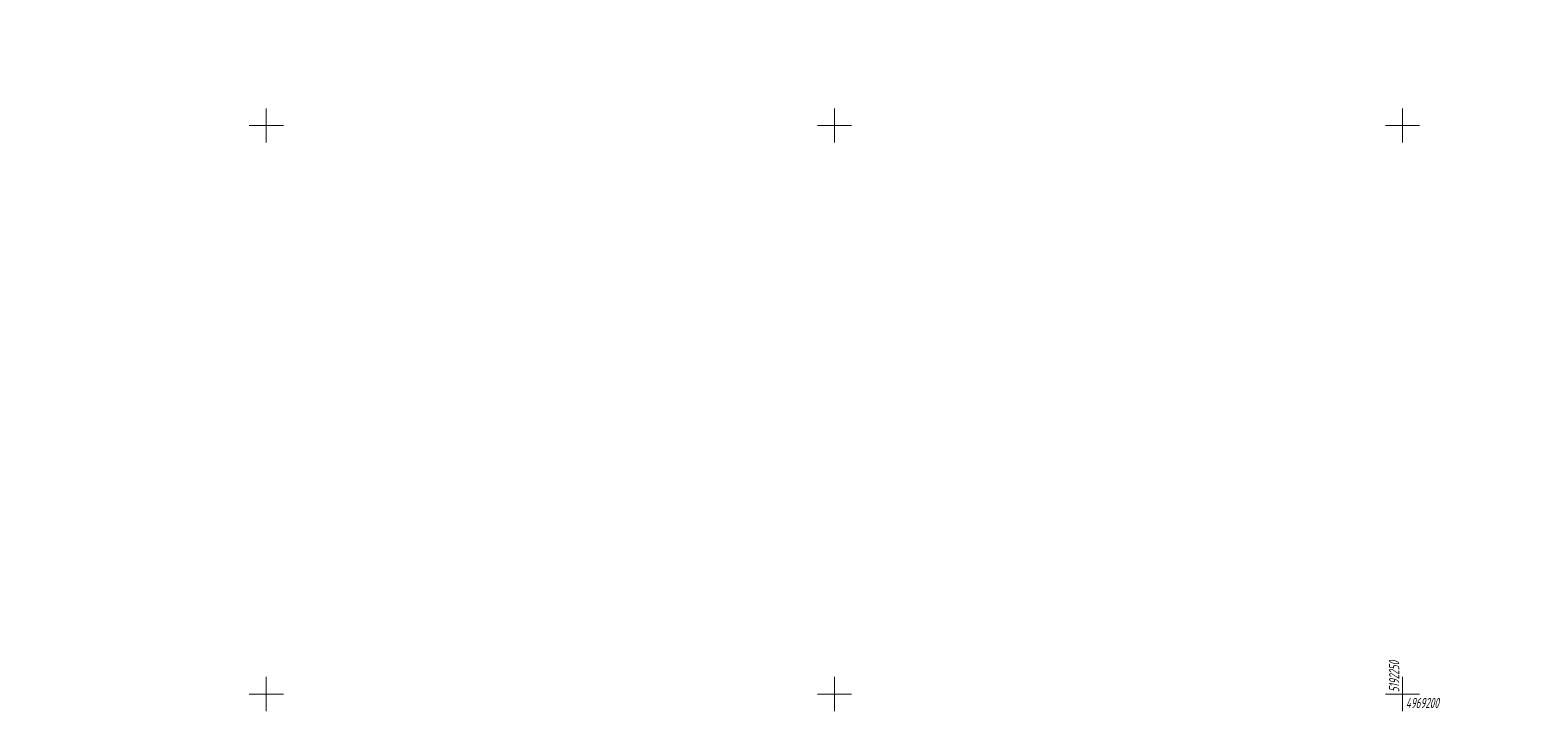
# Model space of a CAD drawing. Header units: metres. Extents: x -857 to 4713, y -766 to 4803.
# Drawn here: x 1570 to 1701.7, y 2429.9 to 2491 of the extents above; entities that cross this region are included whole.
import ezdxf

# ---------------------------------------------------------------- set-up
doc = ezdxf.new("R2010")
doc.units = ezdxf.units.M
doc.layers.add('Grid', color=7, linetype='Continuous', lineweight=18, transparency=0.65)
doc.layers.add('Рамка и сетка', color=7, linetype='Continuous', lineweight=18, transparency=0.65)
doc.styles.get("Standard").update_dxf_attribs({"font": 'GOST_0.TTF', "oblique": 15})

# ---------------------------------------------------------------- blocks, each defined once
blk = doc.blocks.new('GRID')
at = {"layer": 'Grid', "color": 104}
blk.add_line((-1.5, 0), (1.5, 0), dxfattribs=at)
for points in [[(0, 0), (0, 1.5)], [(0, 0), (0, -1.5)]]:
    blk.add_lwpolyline(points, dxfattribs=at)

msp = doc.modelspace()

# ---------------------------------------------------------------- linework, layer by layer
msp.add_circle((1927.819, 2018.595), 2784.802)

# ---------------------------------------------------------------- block references
at = {"layer": 'Grid', "color": 7, "linetype": 'Continuous'}
for p in [(1590.777, 2482.64), (1640.777, 2482.64), (1690.777, 2482.64), (1590.777, 2432.64), (1640.777, 2432.64), (1690.777, 2432.64)]:
    msp.add_blockref('GRID', p, dxfattribs=at)

# ---------------------------------------------------------------- texts
at = {"layer": 'Рамка и сетка', "oblique": 13, "width": 0.8}
msp.add_text('5192250', height=0.9, rotation=90, dxfattribs=at).set_placement((1690.489, 2432.798))
msp.add_text('4969200', height=0.9, dxfattribs=at).set_placement((1691.068, 2431.404))

doc.saveas('drawing.dxf')
